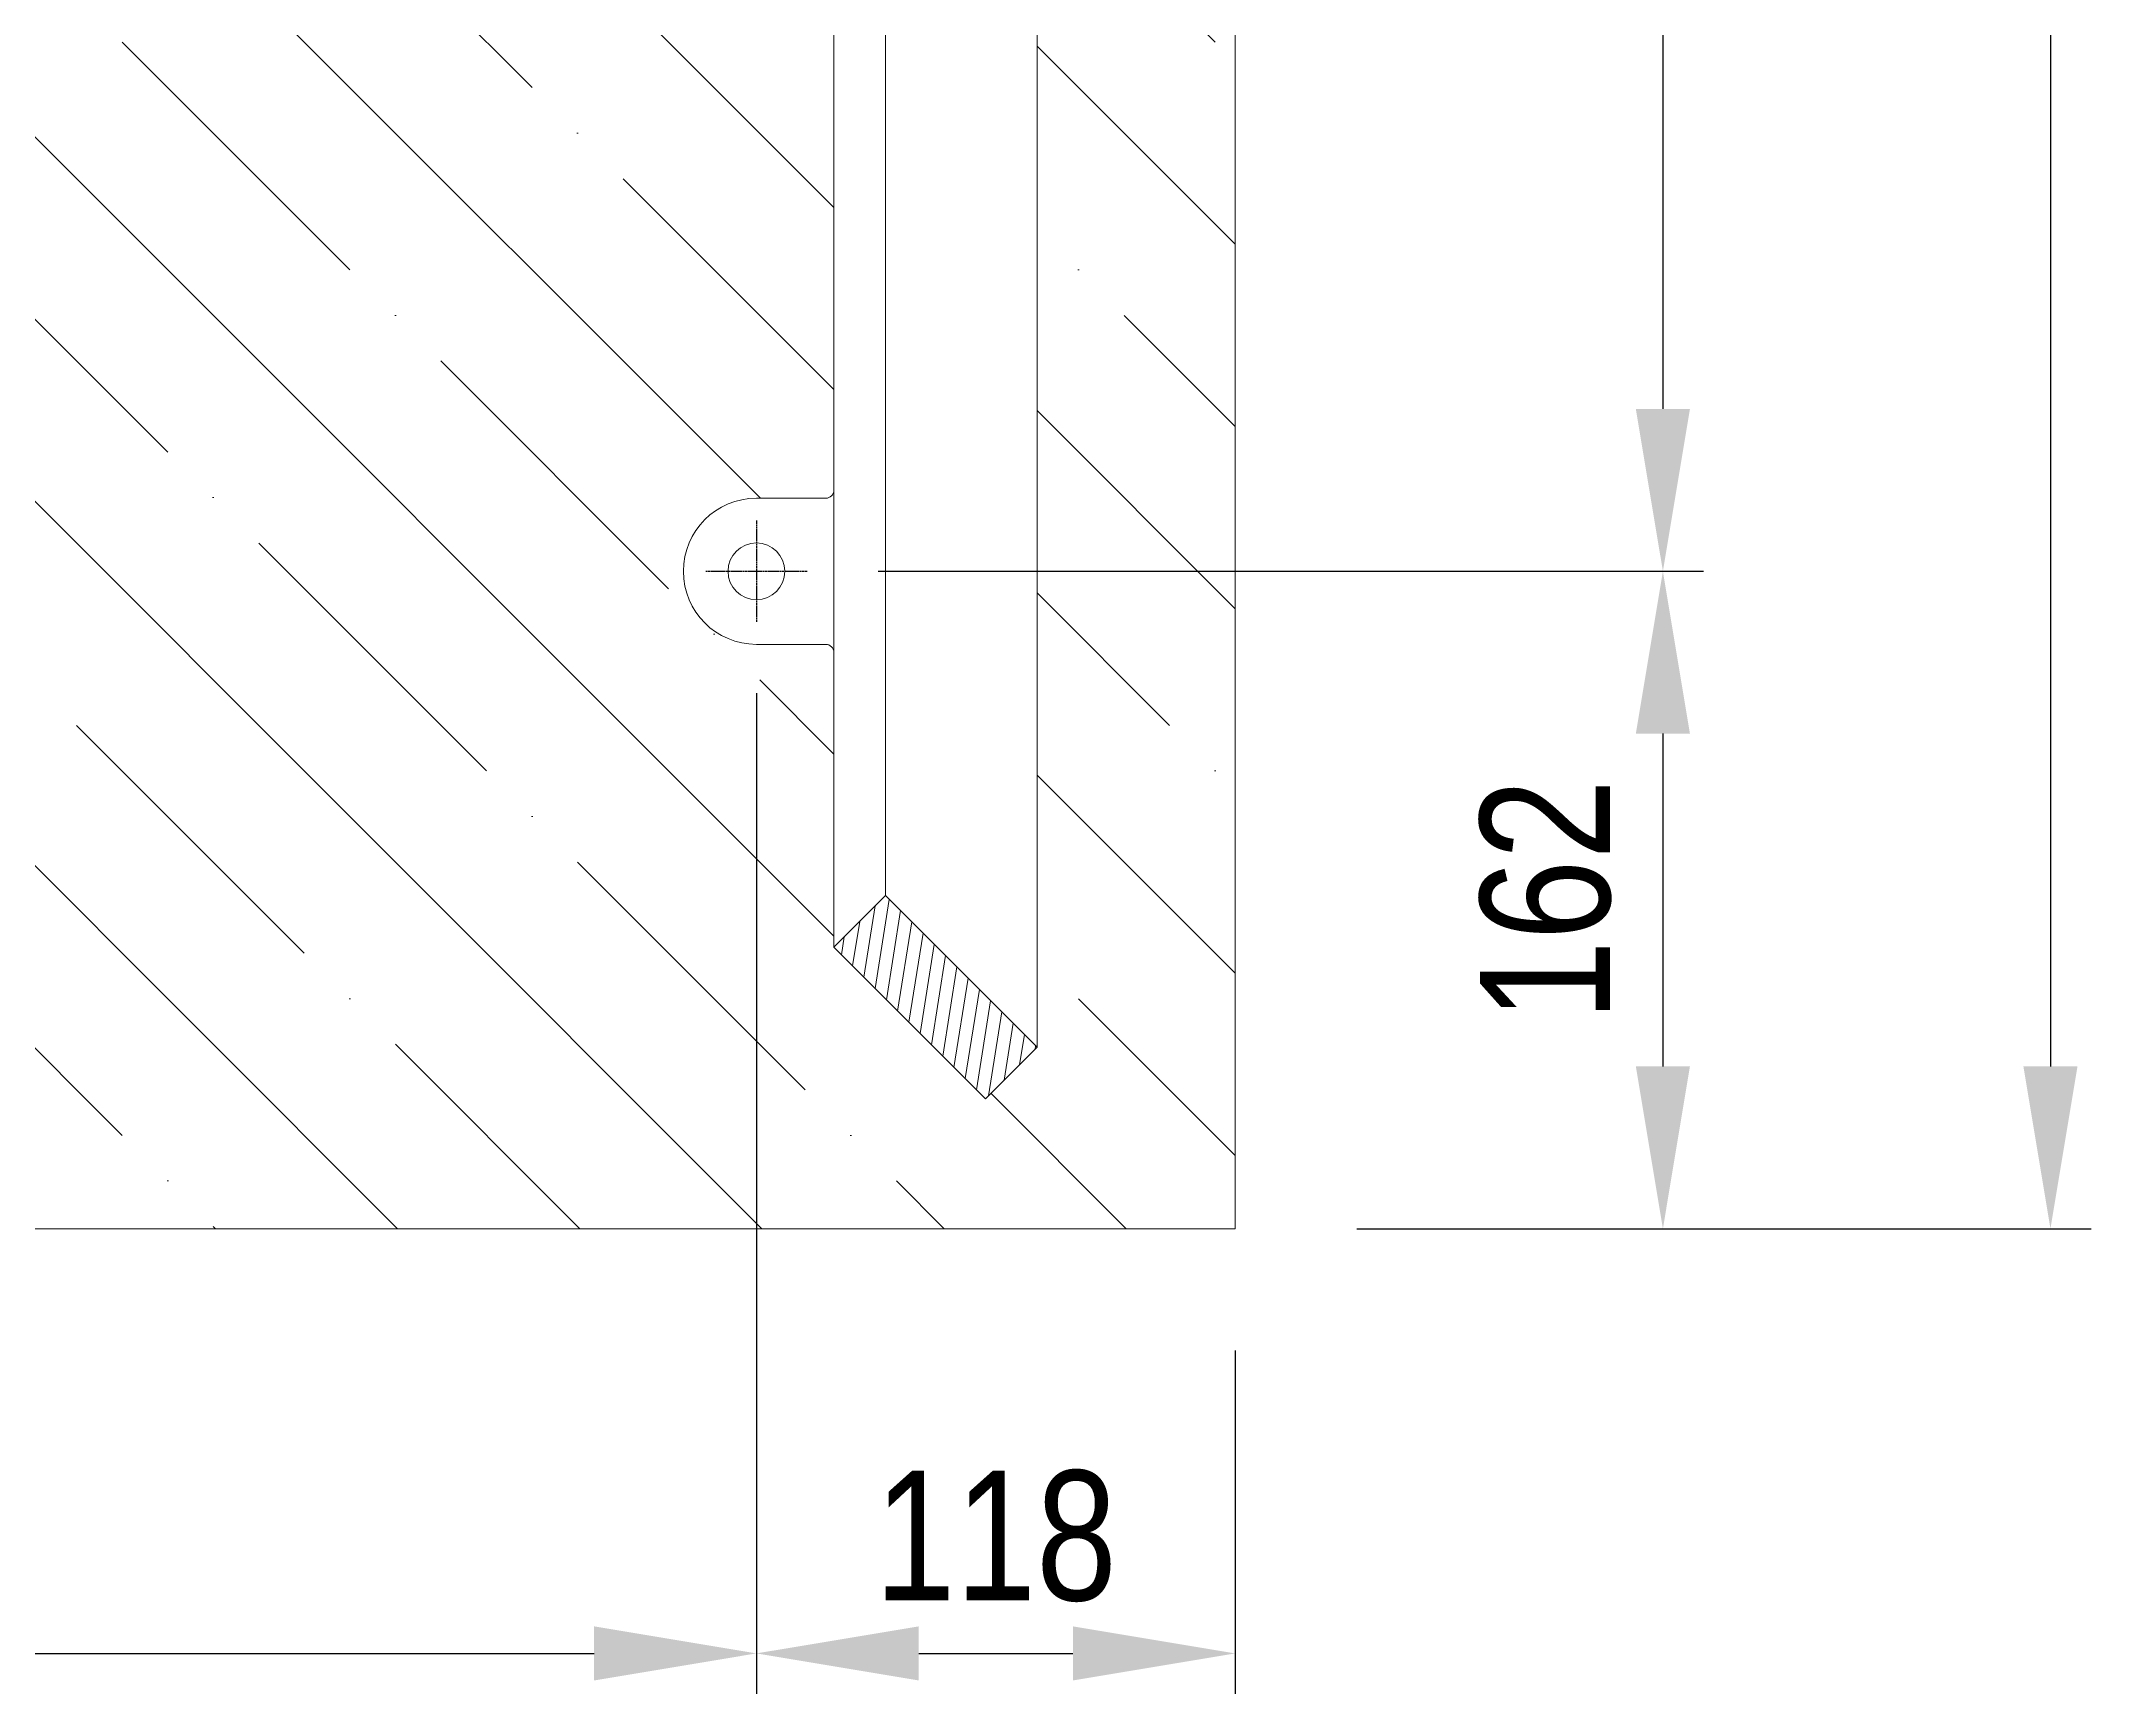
# Model space of a CAD drawing. Header units: millimetres. Extents: x 9226 to 17655, y 3085 to 7285.
# Drawn here: x 13856 to 14362, y 3849 to 4256 of the extents above; entities that cross this region are included whole.
import ezdxf

# ---------------------------------------------------------------- set-up
doc = ezdxf.new("R2010")
doc.units = ezdxf.units.MM
doc.header["$LTSCALE"] = 0.3
doc.linetypes.add('DashDot', pattern=[15, 9, -3, 0, -3])
doc.layers.add('POSTAVY ATD', color=8, linetype='Continuous')
doc.layers.add('SRAFY', color=251, linetype='Continuous', lineweight=13)
doc.styles.add('SEACAD_Arial', font='arial.ttf', dxfattribs={"width": 0.8})
doc.dimstyles.new('ISO-25', dxfattribs={"dimtxt": 1.6, "dimasz": 2, "dimexe": 0.5, "dimexo": 1.5, "dimtad": 1, "dimdec": 0, "dimtxsty": 'SEACAD_Arial', "dimcen": 2, "dimadec": 0, "dimazin": 0, "dimtfac": 1, "dimtdec": 0, "dimtmove": 0, "dimatfit": 3, "dimfxl": 1, "dimarcsym": 0})

# ---------------------------------------------------------------- blocks, each defined once
blk = doc.blocks.new('*D179')
at = {"color": 0, "lineweight": -2, "transparency": 16777216}
for p, q in [((14062.57, 4501.29), (14266, 4501.29)), ((14256, 4461.29), (14256, 4165.29)), ((14062.57, 4125.29), (14266, 4125.29))]:
    blk.add_line(p, q, dxfattribs=at)
at = {"color": 0, "transparency": 16777216}
for points in [[(14249.33, 4461.29), (14262.66, 4461.29), (14256, 4501.29)], [(14249.33, 4165.29), (14262.66, 4165.29), (14256, 4125.29)]]:
    blk.add_solid(points, dxfattribs=at)
at = {"layer": 'Defpoints', "color": 0, "transparency": 16777216}
for p in [(14032.57, 4501.29), (14032.57, 4125.29), (14256, 4125.29)]:
    blk.add_point(p, dxfattribs=at)
at = {"color": 0, "transparency": 16777216, "insert": (14227.15, 4313.29), "char_height": 32, "attachment_point": 5, "rotation": 90, "style": 'SEACAD_Arial'}
blk.add_mtext('376', dxfattribs=at)
blk = doc.blocks.new('*D180')
at = {"color": 0, "lineweight": -2, "transparency": 16777216}
for p, q in [((14180.57, 4663.29), (14361.52, 4663.29)), ((14351.52, 4623.29), (14351.52, 4003.29)), ((14180.57, 3963.29), (14361.52, 3963.29))]:
    blk.add_line(p, q, dxfattribs=at)
at = {"color": 0, "transparency": 16777216}
for points in [[(14344.85, 4623.29), (14358.18, 4623.29), (14351.52, 4663.29)], [(14344.85, 4003.29), (14358.18, 4003.29), (14351.52, 3963.29)]]:
    blk.add_solid(points, dxfattribs=at)
at = {"layer": 'Defpoints', "color": 0, "transparency": 16777216}
for p in [(14150.57, 4663.29), (14150.57, 3963.29), (14351.52, 3963.29)]:
    blk.add_point(p, dxfattribs=at)
at = {"color": 0, "transparency": 16777216, "insert": (14322.68, 4313.29), "char_height": 32, "attachment_point": 5, "rotation": 90, "style": 'SEACAD_Arial'}
blk.add_mtext('700', dxfattribs=at)
blk = doc.blocks.new('*D184')
at = {"color": 0, "lineweight": -2, "transparency": 16777216}
for p, q in [((13470.91, 4095.29), (13470.91, 3848.64)), ((14032.57, 4095.29), (14032.57, 3848.64)), ((13510.91, 3858.64), (13992.57, 3858.64))]:
    blk.add_line(p, q, dxfattribs=at)
at = {"color": 0, "transparency": 16777216}
for points in [[(13510.91, 3865.3), (13510.91, 3851.97), (13470.91, 3858.64)], [(13992.57, 3865.3), (13992.57, 3851.97), (14032.57, 3858.64)]]:
    blk.add_solid(points, dxfattribs=at)
at = {"layer": 'Defpoints', "color": 0, "transparency": 16777216}
for p in [(13470.91, 4125.29), (14032.57, 4125.29), (14032.57, 3858.64)]:
    blk.add_point(p, dxfattribs=at)
at = {"color": 0, "transparency": 16777216, "insert": (13751.74, 3887.48), "char_height": 32, "attachment_point": 5, "style": 'SEACAD_Arial'}
blk.add_mtext('560', dxfattribs=at)
blk = doc.blocks.new('*D186')
at = {"color": 0, "lineweight": -2, "transparency": 16777216}
for p, q in [((14062.57, 4125.29), (14266, 4125.29)), ((14256, 4085.29), (14256, 4003.29)), ((14180.57, 3963.29), (14266, 3963.29))]:
    blk.add_line(p, q, dxfattribs=at)
at = {"color": 0, "transparency": 16777216}
for points in [[(14249.33, 4085.29), (14262.66, 4085.29), (14256, 4125.29)], [(14249.33, 4003.29), (14262.66, 4003.29), (14256, 3963.29)]]:
    blk.add_solid(points, dxfattribs=at)
at = {"layer": 'Defpoints', "color": 0, "transparency": 16777216}
for p in [(14032.57, 4125.29), (14150.57, 3963.29), (14256, 3963.29)]:
    blk.add_point(p, dxfattribs=at)
at = {"color": 0, "transparency": 16777216, "insert": (14227.16, 4044.29), "char_height": 32, "attachment_point": 5, "rotation": 90, "style": 'SEACAD_Arial'}
blk.add_mtext('162', dxfattribs=at)
blk = doc.blocks.new('*D187')
at = {"color": 0, "lineweight": -2, "transparency": 16777216}
for p, q in [((14032.57, 4095.29), (14032.57, 3848.64)), ((14150.57, 3933.29), (14150.57, 3848.64)), ((14072.57, 3858.64), (14110.57, 3858.64))]:
    blk.add_line(p, q, dxfattribs=at)
at = {"color": 0, "transparency": 16777216}
for points in [[(14072.57, 3865.3), (14072.57, 3851.97), (14032.57, 3858.64)], [(14110.57, 3865.3), (14110.57, 3851.97), (14150.57, 3858.64)]]:
    blk.add_solid(points, dxfattribs=at)
at = {"layer": 'Defpoints', "color": 0, "transparency": 16777216}
for p in [(14032.57, 4125.29), (14150.57, 3963.29), (14150.57, 3858.64)]:
    blk.add_point(p, dxfattribs=at)
at = {"color": 0, "transparency": 16777216, "insert": (14091.57, 3887.48), "char_height": 32, "attachment_point": 5, "style": 'SEACAD_Arial'}
blk.add_mtext('118', dxfattribs=at)

msp = doc.modelspace()

# ---------------------------------------------------------------- hatches: boundary and pattern name
at = {"layer": 'SRAFY'}
h = msp.add_hatch(dxfattribs=at)
h.set_pattern_fill('ANSI35', color=256, scale=10, angle=90)
h.set_pattern_definition([(135, (697.66, 4906.73), (-44.90128, -44.90128), []), (135, (697.66, 4951.63), (-44.90128, -44.90128), [79.375, -15.875, 0, -15.875])])
h.paths.add_polyline_path([(14150.57, 3963.29), (14150.57, 4663.29), (13352.91, 4663.29), (13352.91, 3963.36), (13352.98, 3963.29)])
h.paths.add_polyline_path([(13451.83, 4145.29, 0.414214), (13453.83, 4143.29), (13470.91, 4143.29, -1), (13470.91, 4107.29), (13453.83, 4107.29, 0.414214), (13451.83, 4105.29), (13451.83, 4032.65), (13414.47, 3995.29), (13401.74, 4008.02), (13401.72, 4606.58), (13401.74, 4606.57), (13414.47, 4619.29), (13451.83, 4581.94), (13451.83, 4521.29, 0.414214), (13453.83, 4519.29), (13470.91, 4519.29, -1), (13470.91, 4483.29), (13453.83, 4483.29, 0.414214), (13451.83, 4481.29)], flags=16)
h.paths.add_polyline_path([(14051.66, 4481.29, 0.414214), (14049.66, 4483.29), (14032.57, 4483.29, -1), (14032.57, 4519.29), (14049.66, 4519.29, 0.414214), (14051.66, 4521.29), (14051.66, 4581.94), (14089.01, 4619.29), (14101.76, 4606.55), (14101.74, 4008.02), (14089.01, 3995.29), (14051.66, 4032.65), (14051.66, 4105.29, 0.414214), (14049.66, 4107.29), (14032.57, 4107.29, -1), (14032.57, 4143.29), (14049.66, 4143.29, 0.414214), (14051.66, 4145.29)], flags=16)
h.paths.add_polyline_path([(13477.91, 4125.29, -1), (13463.91, 4125.29, -1)], flags=0)
h.paths.add_polyline_path([(14039.57, 4125.29, -1), (14025.57, 4125.29, -1)], flags=0)
h.paths.add_polyline_path([(13463.91, 4501.29, -1), (13477.91, 4501.29, -1)], flags=0)
h.paths.add_polyline_path([(14025.57, 4501.29, -1), (14039.57, 4501.29, -1)], flags=0)

# ---------------------------------------------------------------- linework, layer by layer
at = {"lineweight": 15}
for p, q in [((14101.76, 4606.55), (14101.74, 4008.02)), ((14051.66, 4581.94), (14051.66, 4032.65)), ((14064.39, 4569.21), (14064.39, 4045.38)), ((14032.57, 4143.29), (14049.66, 4143.29)), ((14032.57, 4107.29), (14049.66, 4107.29)), ((14051.66, 4032.65), (14064.39, 4045.38)), ((14101.74, 4008.02), (14064.39, 4045.38)), ((14089.01, 3995.29), (14051.66, 4032.65)), ((14089.01, 3995.29), (14101.76, 4008.04))]:
    msp.add_line(p, q, dxfattribs=at)
at = {"color": 0, "linetype": 'DashDot', "ltscale": 0.1}
for p, q in [((14032.57, 4137.79), (14032.57, 4112.79)), ((14020.07, 4125.29), (14045.07, 4125.29))]:
    msp.add_line(p, q, dxfattribs=at)
at = {"lineweight": 15}
msp.add_circle((14032.57, 4125.29), 7, dxfattribs=at)
for centre, radius, start, end in [((14049.66, 4145.29), 2, 270, 0), ((14032.57, 4125.29), 18, 90, 270), ((14049.66, 4105.29), 2, 0, 90)]:
    msp.add_arc(centre, radius, start, end, dxfattribs=at)
at = {"layer": 'POSTAVY ATD', "lineweight": 5}
for p in [(14150.57, 4663.29), (13350.94, 3963.29)]:
    msp.add_line(p, (14150.57, 3963.29), dxfattribs=at)
at = {"layer": 'SRAFY', "linetype": 'Continuous'}
for p, q in [((14059.05, 4025.25), (14061.84, 4042.83)), ((14061.83, 4022.48), (14065.31, 4044.45)), ((14056.28, 4028.03), (14058.02, 4039.01)), ((14064.6, 4019.7), (14068.09, 4041.68)), ((14067.38, 4016.93), (14070.86, 4038.9)), ((14053.5, 4030.8), (14054.2, 4035.19)), ((14070.15, 4014.15), (14073.64, 4036.13)), ((14072.93, 4011.38), (14076.41, 4033.35)), ((14075.7, 4008.6), (14079.19, 4030.58)), ((14078.48, 4005.83), (14081.96, 4027.8)), ((14081.25, 4003.05), (14084.74, 4025.03)), ((14084.03, 4000.28), (14087.51, 4022.25)), ((14086.81, 3997.5), (14090.29, 4019.48)), ((14089.79, 3996.07), (14093.06, 4016.7)), ((14093.61, 3999.89), (14095.84, 4013.93)), ((14097.43, 4003.71), (14098.61, 4011.15)), ((14101.25, 4007.53), (14101.39, 4008.38))]:
    msp.add_line(p, q, dxfattribs=at)

# ---------------------------------------------------------------- dimensions: what is measured, and where the dimension line sits
for base, p1, p2, picture, middle in [((14351.52, 3963.29), (14150.57, 4663.29), (14150.57, 3963.29), '*D180', (14351.52, 4313.29)), ((14256, 4125.29), (14032.57, 4501.29), (14032.57, 4125.29), '*D179', (14256, 4313.29))]:
    dim = msp.add_linear_dim(base=base, p1=p1, p2=p2, angle=90, dimstyle='ISO-25')
    dim.commit()
    dim.dimension.update_dxf_attribs({"geometry": picture, "text_midpoint": middle, "dimtype": 160})
dim = msp.add_linear_dim(base=(14032.57, 3858.64), p1=(13470.91, 4125.29), p2=(14032.57, 4125.29), text='560', dimstyle='ISO-25')
dim.commit()
dim.dimension.update_dxf_attribs({"geometry": '*D184', "text_midpoint": (13751.74, 3887.48)})
dim = msp.add_linear_dim(base=(14256, 3963.29), p1=(14032.57, 4125.29), p2=(14150.57, 3963.29), angle=90, dimstyle='ISO-25')
dim.commit()
dim.dimension.update_dxf_attribs({"geometry": '*D186', "text_midpoint": (14227.16, 4044.29)})
dim = msp.add_linear_dim(base=(14150.57, 3858.64), p1=(14032.57, 4125.29), p2=(14150.57, 3963.29), dimstyle='ISO-25')
dim.commit()
dim.dimension.update_dxf_attribs({"geometry": '*D187', "text_midpoint": (14091.57, 3887.48)})

doc.saveas('drawing.dxf')
